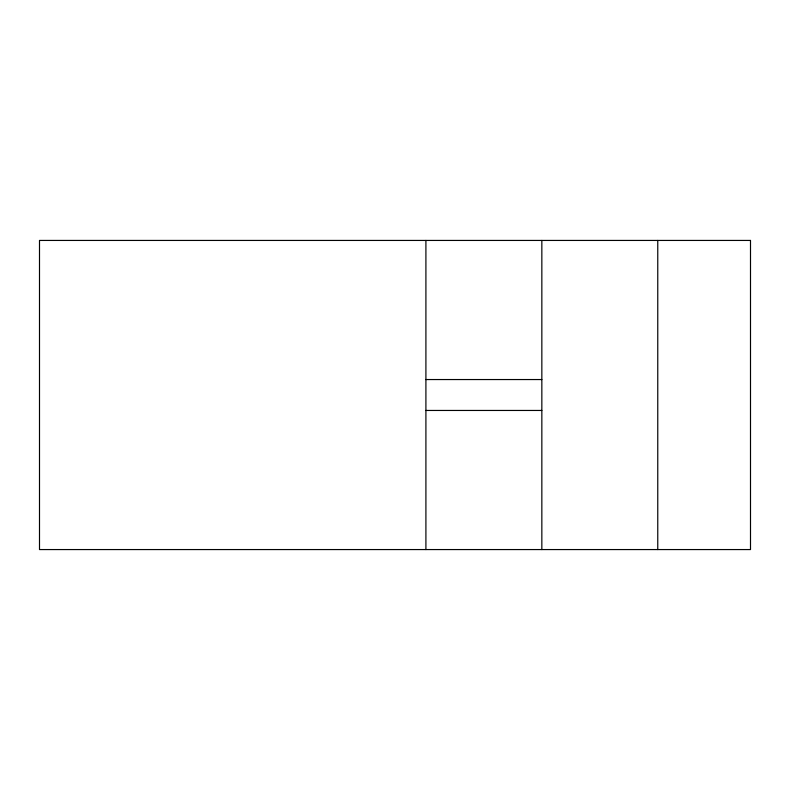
<?xml version="1.0" encoding="UTF-8"?>
<svg xmlns="http://www.w3.org/2000/svg" width="790" height="790" viewBox="0 0 790 790"><rect width="100%" height="100%" fill="white"/><g stroke="black" fill="none" stroke-linecap="round" stroke-linejoin="round"><path stroke-width="1.19" d="M425.909 379.546L541.841 379.546M425.909 410.454L541.841 410.454M657.764 240.436L657.764 549.563M541.841 240.436L541.841 549.563M425.909 240.436L425.909 549.563M750.5 240.436L39.5 240.436L39.5 549.563L750.5 549.563L750.5 240.436"/></g></svg>
